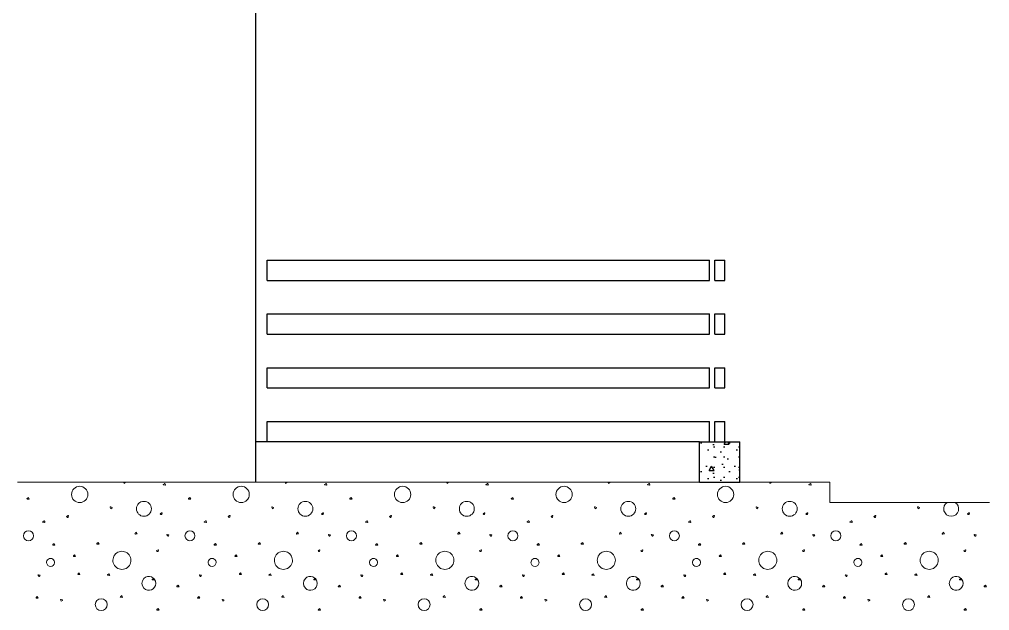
# Model space of a CAD drawing. Header units: millimetres. Extents: x 15 to 2176, y 3 to 641.
# Drawn here: x 2031.6 to 2127.8, y 135.7 to 194.3 of the extents above; entities that cross this region are included whole.
import ezdxf
from ezdxf.xclip import XClip

# ---------------------------------------------------------------- set-up
doc = ezdxf.new("R2010")
doc.units = ezdxf.units.MM
doc.header["$MEASUREMENT"] = 0
doc.header["$XCLIPFRAME"] = 0
for name, color, linetype in [('A--------P-', 7, 'Continuous'), ('A-01SC-----Ytterväggar2', 7, 'Continuous'), ('A-45B------', 1, 'Continuous')]:
    doc.layers.add(name, color=color, linetype=linetype)
doc.layers.add('A-L-10--EF-', color=4, linetype='Continuous', lineweight=0)

# ---------------------------------------------------------------- blocks, each defined once
blk = doc.blocks.new('*X13')
at = {"layer": 'A-L-10--EF-'}
for p, q in [((2041.954, 148.474), (2042.008, 148.351)), ((2042.008, 148.351), (2042.124, 148.435)), ((2045.869, 148.236), (2045.991, 148.322)), ((2046.058, 148.189), (2045.874, 148.214)), ((2046.07, 148.299), (2046.096, 148.239)), ((2057.954, 148.474), (2058.008, 148.351)), ((2058.008, 148.351), (2058.124, 148.435)), ((2061.869, 148.236), (2061.991, 148.322)), ((2062.058, 148.189), (2061.874, 148.214)), ((2062.07, 148.299), (2062.096, 148.239)), ((2032.382, 146.857), (2032.517, 146.962)), ((2032.602, 146.788), (2032.397, 146.805)), ((2032.517, 146.962), (2032.602, 146.788)), ((2048.382, 146.857), (2048.517, 146.962)), ((2048.602, 146.788), (2048.397, 146.805)), ((2048.517, 146.962), (2048.602, 146.788)), ((2064.382, 146.857), (2064.517, 146.962)), ((2064.602, 146.788), (2064.397, 146.805)), ((2064.517, 146.962), (2064.602, 146.788)), ((2040.634, 145.974), (2040.696, 145.834)), ((2040.807, 145.967), (2040.682, 146.022)), ((2040.696, 145.834), (2040.812, 145.917)), ((2045.722, 145.438), (2045.573, 145.352)), ((2045.573, 145.352), (2045.641, 145.277)), ((2045.731, 145.297), (2045.764, 145.404)), ((2056.634, 145.974), (2056.696, 145.834)), ((2056.807, 145.967), (2056.682, 146.022)), ((2056.696, 145.834), (2056.812, 145.917)), ((2061.722, 145.438), (2061.573, 145.352)), ((2061.573, 145.352), (2061.641, 145.277)), ((2061.731, 145.297), (2061.764, 145.404)), ((2033.935, 144.536), (2034.057, 144.621)), ((2034.124, 144.489), (2033.941, 144.514)), ((2034.136, 144.599), (2034.162, 144.539)), ((2036.457, 145.163), (2036.309, 145.077)), ((2036.309, 145.077), (2036.376, 145.002)), ((2036.466, 145.022), (2036.499, 145.129)), ((2049.935, 144.536), (2050.057, 144.621)), ((2050.124, 144.489), (2049.941, 144.514)), ((2050.136, 144.599), (2050.162, 144.539)), ((2052.457, 145.163), (2052.309, 145.077)), ((2052.309, 145.077), (2052.376, 145.002)), ((2052.466, 145.022), (2052.499, 145.129)), ((2065.935, 144.536), (2066.057, 144.621)), ((2066.124, 144.489), (2065.941, 144.514)), ((2066.136, 144.599), (2066.162, 144.539)), ((2043.091, 143.402), (2043.177, 143.506)), ((2043.297, 143.353), (2043.129, 143.332)), ((2043.177, 143.506), (2043.297, 143.353)), ((2046.286, 143.294), (2046.451, 143.25)), ((2059.091, 143.402), (2059.177, 143.506)), ((2059.297, 143.353), (2059.129, 143.332)), ((2059.177, 143.506), (2059.297, 143.353)), ((2062.286, 143.294), (2062.451, 143.25)), ((2034.936, 142.286), (2035.071, 142.391)), ((2035.071, 142.391), (2035.156, 142.216)), ((2039.31, 142.39), (2039.446, 142.495)), ((2039.531, 142.321), (2039.326, 142.338)), ((2039.446, 142.495), (2039.531, 142.321)), ((2046.323, 143.141), (2046.254, 143.251)), ((2046.451, 143.25), (2046.398, 143.145)), ((2050.936, 142.286), (2051.071, 142.391)), ((2051.071, 142.391), (2051.156, 142.216)), ((2055.31, 142.39), (2055.446, 142.495)), ((2055.531, 142.321), (2055.326, 142.338)), ((2055.446, 142.495), (2055.531, 142.321)), ((2062.323, 143.141), (2062.254, 143.251)), ((2062.451, 143.25), (2062.398, 143.145)), ((2066.936, 142.286), (2067.071, 142.391)), ((2067.071, 142.391), (2067.156, 142.216)), ((2035.156, 142.216), (2034.951, 142.234)), ((2045.371, 141.779), (2045.223, 141.693)), ((2045.223, 141.693), (2045.29, 141.618)), ((2045.38, 141.638), (2045.413, 141.746)), ((2051.156, 142.216), (2050.951, 142.234)), ((2061.371, 141.779), (2061.223, 141.693)), ((2061.223, 141.693), (2061.29, 141.618)), ((2061.38, 141.638), (2061.413, 141.746)), ((2067.156, 142.216), (2066.951, 142.234)), ((2036.996, 141.175), (2037.098, 141.264)), ((2037.193, 141.095), (2037.024, 141.099)), ((2037.098, 141.264), (2037.193, 141.095)), ((2052.996, 141.175), (2053.098, 141.264)), ((2053.193, 141.095), (2053.024, 141.099)), ((2053.098, 141.264), (2053.193, 141.095)), ((2037.437, 139.394), (2037.538, 139.483)), ((2037.538, 139.483), (2037.633, 139.314)), ((2053.437, 139.394), (2053.538, 139.483)), ((2053.538, 139.483), (2053.633, 139.314)), ((2033.544, 139.149), (2033.475, 139.258)), ((2033.506, 139.302), (2033.672, 139.258)), ((2033.672, 139.258), (2033.619, 139.153)), ((2037.633, 139.314), (2037.464, 139.319)), ((2040.369, 139.3), (2040.505, 139.405)), ((2040.59, 139.231), (2040.385, 139.249)), ((2040.505, 139.405), (2040.59, 139.231)), ((2044.79, 138.834), (2044.912, 138.92)), ((2044.978, 138.787), (2044.795, 138.812)), ((2044.991, 138.897), (2045.016, 138.837)), ((2049.544, 139.149), (2049.475, 139.258)), ((2049.506, 139.302), (2049.672, 139.258)), ((2049.672, 139.258), (2049.619, 139.153)), ((2053.633, 139.314), (2053.464, 139.319)), ((2056.369, 139.3), (2056.505, 139.405)), ((2056.59, 139.231), (2056.385, 139.249)), ((2056.505, 139.405), (2056.59, 139.231)), ((2060.79, 138.834), (2060.912, 138.92)), ((2060.978, 138.787), (2060.795, 138.812)), ((2060.991, 138.897), (2061.016, 138.837)), ((2065.544, 139.149), (2065.475, 139.258)), ((2065.506, 139.302), (2065.672, 139.258)), ((2065.672, 139.258), (2065.619, 139.153)), ((2047.235, 138.155), (2047.371, 138.261)), ((2047.456, 138.086), (2047.251, 138.104)), ((2047.371, 138.261), (2047.456, 138.086)), ((2063.235, 138.155), (2063.371, 138.261)), ((2063.456, 138.086), (2063.251, 138.104)), ((2063.371, 138.261), (2063.456, 138.086)), ((2033.296, 137.045), (2033.397, 137.134)), ((2033.492, 136.965), (2033.323, 136.969)), ((2033.397, 137.134), (2033.492, 136.965)), ((2035.712, 136.811), (2035.773, 136.671)), ((2035.884, 136.804), (2035.759, 136.859)), ((2035.773, 136.671), (2035.889, 136.754)), ((2041.635, 137.127), (2041.77, 137.232)), ((2041.855, 137.058), (2041.65, 137.075)), ((2041.77, 137.232), (2041.855, 137.058)), ((2049.296, 137.045), (2049.397, 137.134)), ((2049.492, 136.965), (2049.323, 136.969)), ((2049.397, 137.134), (2049.492, 136.965)), ((2051.712, 136.811), (2051.773, 136.671)), ((2051.884, 136.804), (2051.759, 136.859)), ((2051.773, 136.671), (2051.889, 136.754)), ((2057.635, 137.127), (2057.77, 137.232)), ((2057.855, 137.058), (2057.65, 137.075)), ((2057.77, 137.232), (2057.855, 137.058)), ((2065.296, 137.045), (2065.397, 137.134)), ((2065.492, 136.965), (2065.323, 136.969)), ((2065.397, 137.134), (2065.492, 136.965)), ((2045.257, 135.847), (2045.392, 135.953)), ((2045.477, 135.778), (2045.272, 135.796)), ((2045.392, 135.953), (2045.477, 135.778)), ((2061.257, 135.847), (2061.392, 135.953)), ((2061.477, 135.778), (2061.272, 135.796)), ((2061.392, 135.953), (2061.477, 135.778))]:
    blk.add_line(p, q, dxfattribs=at)
for centre, radius in [((2037.605, 147.257), 0.807), ((2053.605, 147.257), 0.807), ((2032.533, 143.166), 0.496), ((2048.533, 143.166), 0.496), ((2064.533, 143.166), 0.496), ((2039.735, 136.337), 0.59), ((2055.735, 136.337), 0.59)]:
    blk.add_circle(centre, radius, dxfattribs=at)
for centre, radius, start, end in [((2042.107, 148.458), 0.0288, 305.5434, 33.81664), ((2045.876, 148.226), 0.012, 125.11386, 262.28848), ((2046.021, 148.278), 0.0528, 23.19256, 125.11386), ((2046.062, 148.225), 0.036, 262.28848, 23.19256), ((2058.107, 148.458), 0.0288, 305.5434, 33.81664), ((2061.876, 148.226), 0.012, 125.11386, 262.28848), ((2062.021, 148.278), 0.0528, 23.19256, 125.11386), ((2062.062, 148.225), 0.036, 262.28848, 23.19256), ((2032.4, 146.834), 0.0288, 127.90217, 265.07679), ((2043.966, 145.835), 0.74, 90, 270), ((2043.966, 145.835), 0.74, 270, 90), ((2048.4, 146.834), 0.0288, 127.90217, 265.07679), ((2059.966, 145.835), 0.74, 90, 270), ((2059.966, 145.835), 0.74, 270, 90), ((2064.4, 146.834), 0.0288, 127.90217, 265.07679), ((2040.667, 145.989), 0.036, 66.44748, 203.62209), ((2040.795, 145.941), 0.0288, 305.5434, 66.44748), ((2045.68, 145.312), 0.0528, 221.92131, 342.82539), ((2045.736, 145.413), 0.0288, 342.82539, 120), ((2056.667, 145.989), 0.036, 66.44748, 203.62209), ((2056.795, 145.941), 0.0288, 305.5434, 66.44748), ((2061.68, 145.312), 0.0528, 221.92131, 342.82539), ((2061.736, 145.413), 0.0288, 342.82539, 120), ((2033.942, 144.526), 0.012, 125.11386, 262.28848), ((2034.088, 144.578), 0.0528, 23.19256, 125.11386), ((2034.129, 144.525), 0.036, 262.28848, 23.19256), ((2036.416, 145.037), 0.0528, 221.92131, 342.82539), ((2036.472, 145.138), 0.0288, 342.82539, 120), ((2049.942, 144.526), 0.012, 125.11386, 262.28848), ((2050.088, 144.578), 0.0528, 23.19256, 125.11386), ((2050.129, 144.525), 0.036, 262.28848, 23.19256), ((2052.416, 145.037), 0.0528, 221.92131, 342.82539), ((2052.472, 145.138), 0.0288, 342.82539, 120), ((2065.942, 144.526), 0.012, 125.11386, 262.28848), ((2066.088, 144.578), 0.0528, 23.19256, 125.11386), ((2066.129, 144.525), 0.036, 262.28848, 23.19256), ((2043.124, 143.375), 0.0432, 140.11386, 277.28848), ((2046.278, 143.266), 0.0288, 75.20671, 212.38132), ((2059.124, 143.375), 0.0432, 140.11386, 277.28848), ((2062.278, 143.266), 0.0288, 75.20671, 212.38132), ((2039.328, 142.367), 0.0288, 127.90217, 265.07679), ((2046.36, 143.164), 0.0432, 212.38132, 333.2854), ((2055.328, 142.367), 0.0288, 127.90217, 265.07679), ((2062.36, 143.164), 0.0432, 212.38132, 333.2854), ((2034.953, 142.263), 0.0288, 127.90217, 265.07679), ((2041.789, 140.727), 0.897, 343.60886, 196.39114), ((2045.33, 141.654), 0.0528, 221.92131, 342.82539), ((2045.386, 141.754), 0.0288, 342.82539, 120), ((2050.953, 142.263), 0.0288, 127.90217, 265.07679), ((2057.789, 140.727), 0.897, 343.60886, 196.39114), ((2061.33, 141.654), 0.0528, 221.92131, 342.82539), ((2061.386, 141.754), 0.0288, 342.82539, 120), ((2066.953, 142.263), 0.0288, 127.90217, 265.07679), ((2034.722, 140.518), 0.4, 353.70667, 186.29333), ((2034.722, 140.518), 0.4, 186.29333, 353.70667), ((2037.025, 141.143), 0.0432, 131.23861, 268.41323), ((2041.789, 140.727), 0.897, 196.39114, 343.60886), ((2050.722, 140.518), 0.4, 353.70667, 186.29333), ((2050.722, 140.518), 0.4, 186.29333, 353.70667), ((2053.025, 141.143), 0.0432, 131.23861, 268.41323), ((2057.789, 140.727), 0.897, 196.39114, 343.60886), ((2066.722, 140.518), 0.4, 353.70667, 186.29333), ((2066.722, 140.518), 0.4, 186.29333, 353.70667), ((2033.499, 139.274), 0.0288, 75.20671, 212.38132), ((2033.581, 139.172), 0.0432, 212.38132, 333.2854), ((2037.465, 139.362), 0.0432, 131.23861, 268.41323), ((2040.387, 139.277), 0.0288, 127.90217, 265.07679), ((2044.46, 138.445), 0.686, 136.1287, 223.8713), ((2044.46, 138.445), 0.686, 223.8713, 136.1287), ((2044.797, 138.824), 0.012, 125.11386, 262.28848), ((2044.942, 138.876), 0.0528, 23.19256, 125.11386), ((2044.983, 138.823), 0.036, 262.28848, 23.19256), ((2049.499, 139.274), 0.0288, 75.20671, 212.38132), ((2049.581, 139.172), 0.0432, 212.38132, 333.2854), ((2053.465, 139.362), 0.0432, 131.23861, 268.41323), ((2056.387, 139.277), 0.0288, 127.90217, 265.07679), ((2060.46, 138.445), 0.686, 136.1287, 223.8713), ((2060.46, 138.445), 0.686, 223.8713, 136.1287), ((2060.797, 138.824), 0.012, 125.11386, 262.28848), ((2060.942, 138.876), 0.0528, 23.19256, 125.11386), ((2060.983, 138.823), 0.036, 262.28848, 23.19256), ((2065.499, 139.274), 0.0288, 75.20671, 212.38132), ((2065.581, 139.172), 0.0432, 212.38132, 333.2854), ((2047.253, 138.133), 0.0288, 127.90217, 265.07679), ((2063.253, 138.133), 0.0288, 127.90217, 265.07679), ((2033.325, 137.013), 0.0432, 131.23861, 268.41323), ((2035.744, 136.826), 0.036, 66.44748, 203.62209), ((2035.873, 136.778), 0.0288, 305.5434, 66.44748), ((2041.653, 137.104), 0.0288, 127.90217, 265.07679), ((2049.325, 137.013), 0.0432, 131.23861, 268.41323), ((2051.744, 136.826), 0.036, 66.44748, 203.62209), ((2051.873, 136.778), 0.0288, 305.5434, 66.44748), ((2057.653, 137.104), 0.0288, 127.90217, 265.07679), ((2065.325, 137.013), 0.0432, 131.23861, 268.41323), ((2045.275, 135.825), 0.0288, 127.90217, 265.07679), ((2061.275, 135.825), 0.0288, 127.90217, 265.07679)]:
    blk.add_arc(centre, radius, start, end, dxfattribs=at)
blk = doc.blocks.new('*X14')
at = {"layer": 'A-L-10--EF-'}
for p, q in [((2073.954, 148.474), (2074.008, 148.351)), ((2074.008, 148.351), (2074.124, 148.435)), ((2077.869, 148.236), (2077.991, 148.322)), ((2078.058, 148.189), (2077.874, 148.214)), ((2078.07, 148.299), (2078.096, 148.239)), ((2089.954, 148.474), (2090.008, 148.351)), ((2090.008, 148.351), (2090.124, 148.435)), ((2093.869, 148.236), (2093.991, 148.322)), ((2094.058, 148.189), (2093.874, 148.214)), ((2094.07, 148.299), (2094.096, 148.239)), ((2105.954, 148.474), (2106.008, 148.351)), ((2106.008, 148.351), (2106.124, 148.435)), ((2109.869, 148.236), (2109.991, 148.322)), ((2110.058, 148.189), (2109.874, 148.214)), ((2110.07, 148.299), (2110.096, 148.239)), ((2080.382, 146.857), (2080.517, 146.962)), ((2080.602, 146.788), (2080.397, 146.805)), ((2080.517, 146.962), (2080.602, 146.788)), ((2096.382, 146.857), (2096.517, 146.962)), ((2096.602, 146.788), (2096.397, 146.805)), ((2096.517, 146.962), (2096.602, 146.788)), ((2072.634, 145.974), (2072.696, 145.834)), ((2072.807, 145.967), (2072.682, 146.022)), ((2072.696, 145.834), (2072.812, 145.917)), ((2077.722, 145.438), (2077.573, 145.352)), ((2077.573, 145.352), (2077.641, 145.277)), ((2077.731, 145.297), (2077.764, 145.404)), ((2088.634, 145.974), (2088.696, 145.834)), ((2088.807, 145.967), (2088.682, 146.022)), ((2088.696, 145.834), (2088.812, 145.917)), ((2093.722, 145.438), (2093.573, 145.352)), ((2093.573, 145.352), (2093.641, 145.277)), ((2093.731, 145.297), (2093.764, 145.404)), ((2104.634, 145.974), (2104.696, 145.834)), ((2104.807, 145.967), (2104.682, 146.022)), ((2104.696, 145.834), (2104.812, 145.917)), ((2109.722, 145.438), (2109.573, 145.352)), ((2109.573, 145.352), (2109.641, 145.277)), ((2109.731, 145.297), (2109.764, 145.404)), ((2068.457, 145.163), (2068.309, 145.077)), ((2068.309, 145.077), (2068.376, 145.002)), ((2068.466, 145.022), (2068.499, 145.129)), ((2081.935, 144.536), (2082.057, 144.621)), ((2082.124, 144.489), (2081.941, 144.514)), ((2082.136, 144.599), (2082.162, 144.539)), ((2084.457, 145.163), (2084.309, 145.077)), ((2084.309, 145.077), (2084.376, 145.002)), ((2084.466, 145.022), (2084.499, 145.129)), ((2097.935, 144.536), (2098.057, 144.621)), ((2098.124, 144.489), (2097.941, 144.514)), ((2098.136, 144.599), (2098.162, 144.539)), ((2100.457, 145.163), (2100.309, 145.077)), ((2100.309, 145.077), (2100.376, 145.002)), ((2100.466, 145.022), (2100.499, 145.129)), ((2075.091, 143.402), (2075.177, 143.506)), ((2075.297, 143.353), (2075.129, 143.332)), ((2075.177, 143.506), (2075.297, 143.353)), ((2078.286, 143.294), (2078.451, 143.25)), ((2091.091, 143.402), (2091.177, 143.506)), ((2091.297, 143.353), (2091.129, 143.332)), ((2091.177, 143.506), (2091.297, 143.353)), ((2094.286, 143.294), (2094.451, 143.25)), ((2107.091, 143.402), (2107.177, 143.506)), ((2107.297, 143.353), (2107.129, 143.332)), ((2107.177, 143.506), (2107.297, 143.353)), ((2110.286, 143.294), (2110.451, 143.25)), ((2071.31, 142.39), (2071.446, 142.495)), ((2071.531, 142.321), (2071.326, 142.338)), ((2071.446, 142.495), (2071.531, 142.321)), ((2078.323, 143.141), (2078.254, 143.251)), ((2078.451, 143.25), (2078.398, 143.145)), ((2082.936, 142.286), (2083.071, 142.391)), ((2083.071, 142.391), (2083.156, 142.216)), ((2087.31, 142.39), (2087.446, 142.495)), ((2087.531, 142.321), (2087.326, 142.338)), ((2087.446, 142.495), (2087.531, 142.321)), ((2094.323, 143.141), (2094.254, 143.251)), ((2094.451, 143.25), (2094.398, 143.145)), ((2098.936, 142.286), (2099.071, 142.391)), ((2099.071, 142.391), (2099.156, 142.216)), ((2103.31, 142.39), (2103.446, 142.495)), ((2103.531, 142.321), (2103.326, 142.338)), ((2103.446, 142.495), (2103.531, 142.321)), ((2110.323, 143.141), (2110.254, 143.251)), ((2110.451, 143.25), (2110.398, 143.145)), ((2077.371, 141.779), (2077.223, 141.693)), ((2077.223, 141.693), (2077.29, 141.618)), ((2077.38, 141.638), (2077.413, 141.746)), ((2083.156, 142.216), (2082.951, 142.234)), ((2093.371, 141.779), (2093.223, 141.693)), ((2093.223, 141.693), (2093.29, 141.618)), ((2093.38, 141.638), (2093.413, 141.746)), ((2099.156, 142.216), (2098.951, 142.234)), ((2109.371, 141.779), (2109.223, 141.693)), ((2109.223, 141.693), (2109.29, 141.618)), ((2109.38, 141.638), (2109.413, 141.746)), ((2068.996, 141.175), (2069.098, 141.264)), ((2069.193, 141.095), (2069.024, 141.099)), ((2069.098, 141.264), (2069.193, 141.095)), ((2084.996, 141.175), (2085.098, 141.264)), ((2085.193, 141.095), (2085.024, 141.099)), ((2085.098, 141.264), (2085.193, 141.095)), ((2100.996, 141.175), (2101.098, 141.264)), ((2101.193, 141.095), (2101.024, 141.099)), ((2101.098, 141.264), (2101.193, 141.095)), ((2069.437, 139.394), (2069.538, 139.483)), ((2069.538, 139.483), (2069.633, 139.314)), ((2085.437, 139.394), (2085.538, 139.483)), ((2085.538, 139.483), (2085.633, 139.314)), ((2101.437, 139.394), (2101.538, 139.483)), ((2101.538, 139.483), (2101.633, 139.314)), ((2069.633, 139.314), (2069.464, 139.319)), ((2072.369, 139.3), (2072.505, 139.405)), ((2072.59, 139.231), (2072.385, 139.249)), ((2072.505, 139.405), (2072.59, 139.231)), ((2076.79, 138.834), (2076.912, 138.92)), ((2076.978, 138.787), (2076.795, 138.812)), ((2076.991, 138.897), (2077.016, 138.837)), ((2081.544, 139.149), (2081.475, 139.258)), ((2081.506, 139.302), (2081.672, 139.258)), ((2081.672, 139.258), (2081.619, 139.153)), ((2085.633, 139.314), (2085.464, 139.319)), ((2088.369, 139.3), (2088.505, 139.405)), ((2088.59, 139.231), (2088.385, 139.249)), ((2088.505, 139.405), (2088.59, 139.231)), ((2092.79, 138.834), (2092.912, 138.92)), ((2092.978, 138.787), (2092.795, 138.812)), ((2092.991, 138.897), (2093.016, 138.837)), ((2097.544, 139.149), (2097.475, 139.258)), ((2097.506, 139.302), (2097.672, 139.258)), ((2097.672, 139.258), (2097.619, 139.153)), ((2101.633, 139.314), (2101.464, 139.319)), ((2104.369, 139.3), (2104.505, 139.405)), ((2104.59, 139.231), (2104.385, 139.249)), ((2104.505, 139.405), (2104.59, 139.231)), ((2108.79, 138.834), (2108.912, 138.92)), ((2108.978, 138.787), (2108.795, 138.812)), ((2108.991, 138.897), (2109.016, 138.837)), ((2079.235, 138.155), (2079.371, 138.261)), ((2079.456, 138.086), (2079.251, 138.104)), ((2079.371, 138.261), (2079.456, 138.086)), ((2095.235, 138.155), (2095.371, 138.261)), ((2095.456, 138.086), (2095.251, 138.104)), ((2095.371, 138.261), (2095.456, 138.086)), ((2111.235, 138.155), (2111.371, 138.261)), ((2111.456, 138.086), (2111.251, 138.104)), ((2111.371, 138.261), (2111.456, 138.086)), ((2067.712, 136.811), (2067.773, 136.671)), ((2067.884, 136.804), (2067.759, 136.859)), ((2067.773, 136.671), (2067.889, 136.754)), ((2073.635, 137.127), (2073.77, 137.232)), ((2073.855, 137.058), (2073.65, 137.075)), ((2073.77, 137.232), (2073.855, 137.058)), ((2081.296, 137.045), (2081.397, 137.134)), ((2081.492, 136.965), (2081.323, 136.969)), ((2081.397, 137.134), (2081.492, 136.965)), ((2083.712, 136.811), (2083.773, 136.671)), ((2083.884, 136.804), (2083.759, 136.859)), ((2083.773, 136.671), (2083.889, 136.754)), ((2089.635, 137.127), (2089.77, 137.232)), ((2089.855, 137.058), (2089.65, 137.075)), ((2089.77, 137.232), (2089.855, 137.058)), ((2097.296, 137.045), (2097.397, 137.134)), ((2097.492, 136.965), (2097.323, 136.969)), ((2097.397, 137.134), (2097.492, 136.965)), ((2099.712, 136.811), (2099.773, 136.671)), ((2099.884, 136.804), (2099.759, 136.859)), ((2099.773, 136.671), (2099.889, 136.754)), ((2105.635, 137.127), (2105.77, 137.232)), ((2105.855, 137.058), (2105.65, 137.075)), ((2105.77, 137.232), (2105.855, 137.058)), ((2077.257, 135.847), (2077.392, 135.953)), ((2077.477, 135.778), (2077.272, 135.796)), ((2077.392, 135.953), (2077.477, 135.778)), ((2093.257, 135.847), (2093.392, 135.953)), ((2093.477, 135.778), (2093.272, 135.796)), ((2093.392, 135.953), (2093.477, 135.778)), ((2109.257, 135.847), (2109.392, 135.953)), ((2109.477, 135.778), (2109.272, 135.796)), ((2109.392, 135.953), (2109.477, 135.778))]:
    blk.add_line(p, q, dxfattribs=at)
for centre, radius in [((2069.605, 147.257), 0.807), ((2085.605, 147.257), 0.807), ((2101.605, 147.257), 0.807), ((2080.533, 143.166), 0.496), ((2096.533, 143.166), 0.496), ((2071.735, 136.337), 0.59), ((2087.735, 136.337), 0.59), ((2103.735, 136.337), 0.59)]:
    blk.add_circle(centre, radius, dxfattribs=at)
for centre, radius, start, end in [((2074.107, 148.458), 0.0288, 305.5434, 33.81664), ((2077.876, 148.226), 0.012, 125.11386, 262.28848), ((2078.021, 148.278), 0.0528, 23.19256, 125.11386), ((2078.062, 148.225), 0.036, 262.28848, 23.19256), ((2090.107, 148.458), 0.0288, 305.5434, 33.81664), ((2093.876, 148.226), 0.012, 125.11386, 262.28848), ((2094.021, 148.278), 0.0528, 23.19256, 125.11386), ((2094.062, 148.225), 0.036, 262.28848, 23.19256), ((2106.107, 148.458), 0.0288, 305.5434, 33.81664), ((2109.876, 148.226), 0.012, 125.11386, 262.28848), ((2110.021, 148.278), 0.0528, 23.19256, 125.11386), ((2110.062, 148.225), 0.036, 262.28848, 23.19256), ((2075.966, 145.835), 0.74, 90, 270), ((2075.966, 145.835), 0.74, 270, 90), ((2080.4, 146.834), 0.0288, 127.90217, 265.07679), ((2091.966, 145.835), 0.74, 90, 270), ((2091.966, 145.835), 0.74, 270, 90), ((2096.4, 146.834), 0.0288, 127.90217, 265.07679), ((2107.966, 145.835), 0.74, 90, 270), ((2107.966, 145.835), 0.74, 270, 90), ((2072.667, 145.989), 0.036, 66.44748, 203.62209), ((2072.795, 145.941), 0.0288, 305.5434, 66.44748), ((2077.68, 145.312), 0.0528, 221.92131, 342.82539), ((2077.736, 145.413), 0.0288, 342.82539, 120), ((2088.667, 145.989), 0.036, 66.44748, 203.62209), ((2088.795, 145.941), 0.0288, 305.5434, 66.44748), ((2093.68, 145.312), 0.0528, 221.92131, 342.82539), ((2093.736, 145.413), 0.0288, 342.82539, 120), ((2104.667, 145.989), 0.036, 66.44748, 203.62209), ((2104.795, 145.941), 0.0288, 305.5434, 66.44748), ((2109.68, 145.312), 0.0528, 221.92131, 342.82539), ((2109.736, 145.413), 0.0288, 342.82539, 120), ((2068.416, 145.037), 0.0528, 221.92131, 342.82539), ((2068.472, 145.138), 0.0288, 342.82539, 120), ((2081.942, 144.526), 0.012, 125.11386, 262.28848), ((2082.088, 144.578), 0.0528, 23.19256, 125.11386), ((2082.129, 144.525), 0.036, 262.28848, 23.19256), ((2084.416, 145.037), 0.0528, 221.92131, 342.82539), ((2084.472, 145.138), 0.0288, 342.82539, 120), ((2097.942, 144.526), 0.012, 125.11386, 262.28848), ((2098.088, 144.578), 0.0528, 23.19256, 125.11386), ((2098.129, 144.525), 0.036, 262.28848, 23.19256), ((2100.416, 145.037), 0.0528, 221.92131, 342.82539), ((2100.472, 145.138), 0.0288, 342.82539, 120), ((2075.124, 143.375), 0.0432, 140.11386, 277.28848), ((2078.278, 143.266), 0.0288, 75.20671, 212.38132), ((2091.124, 143.375), 0.0432, 140.11386, 277.28848), ((2094.278, 143.266), 0.0288, 75.20671, 212.38132), ((2107.124, 143.375), 0.0432, 140.11386, 277.28848), ((2110.278, 143.266), 0.0288, 75.20671, 212.38132), ((2071.328, 142.367), 0.0288, 127.90217, 265.07679), ((2078.36, 143.164), 0.0432, 212.38132, 333.2854), ((2087.328, 142.367), 0.0288, 127.90217, 265.07679), ((2094.36, 143.164), 0.0432, 212.38132, 333.2854), ((2103.328, 142.367), 0.0288, 127.90217, 265.07679), ((2110.36, 143.164), 0.0432, 212.38132, 333.2854), ((2073.789, 140.727), 0.897, 343.60886, 196.39114), ((2077.33, 141.654), 0.0528, 221.92131, 342.82539), ((2077.386, 141.754), 0.0288, 342.82539, 120), ((2082.953, 142.263), 0.0288, 127.90217, 265.07679), ((2089.789, 140.727), 0.897, 343.60886, 196.39114), ((2093.33, 141.654), 0.0528, 221.92131, 342.82539), ((2093.386, 141.754), 0.0288, 342.82539, 120), ((2098.953, 142.263), 0.0288, 127.90217, 265.07679), ((2105.789, 140.727), 0.897, 343.60886, 196.39114), ((2109.33, 141.654), 0.0528, 221.92131, 342.82539), ((2109.386, 141.754), 0.0288, 342.82539, 120), ((2069.025, 141.143), 0.0432, 131.23861, 268.41323), ((2073.789, 140.727), 0.897, 196.39114, 343.60886), ((2082.722, 140.518), 0.4, 353.70667, 186.29333), ((2082.722, 140.518), 0.4, 186.29333, 353.70667), ((2085.025, 141.143), 0.0432, 131.23861, 268.41323), ((2089.789, 140.727), 0.897, 196.39114, 343.60886), ((2098.722, 140.518), 0.4, 353.70667, 186.29333), ((2098.722, 140.518), 0.4, 186.29333, 353.70667), ((2101.025, 141.143), 0.0432, 131.23861, 268.41323), ((2105.789, 140.727), 0.897, 196.39114, 343.60886), ((2069.465, 139.362), 0.0432, 131.23861, 268.41323), ((2072.387, 139.277), 0.0288, 127.90217, 265.07679), ((2076.46, 138.445), 0.686, 136.1287, 223.8713), ((2076.46, 138.445), 0.686, 223.8713, 136.1287), ((2076.797, 138.824), 0.012, 125.11386, 262.28848), ((2076.942, 138.876), 0.0528, 23.19256, 125.11386), ((2076.983, 138.823), 0.036, 262.28848, 23.19256), ((2081.499, 139.274), 0.0288, 75.20671, 212.38132), ((2081.581, 139.172), 0.0432, 212.38132, 333.2854), ((2085.465, 139.362), 0.0432, 131.23861, 268.41323), ((2088.387, 139.277), 0.0288, 127.90217, 265.07679), ((2092.46, 138.445), 0.686, 136.1287, 223.8713), ((2092.46, 138.445), 0.686, 223.8713, 136.1287), ((2092.797, 138.824), 0.012, 125.11386, 262.28848), ((2092.942, 138.876), 0.0528, 23.19256, 125.11386), ((2092.983, 138.823), 0.036, 262.28848, 23.19256), ((2097.499, 139.274), 0.0288, 75.20671, 212.38132), ((2097.581, 139.172), 0.0432, 212.38132, 333.2854), ((2101.465, 139.362), 0.0432, 131.23861, 268.41323), ((2104.387, 139.277), 0.0288, 127.90217, 265.07679), ((2108.46, 138.445), 0.686, 136.1287, 223.8713), ((2108.46, 138.445), 0.686, 223.8713, 136.1287), ((2108.797, 138.824), 0.012, 125.11386, 262.28848), ((2108.942, 138.876), 0.0528, 23.19256, 125.11386), ((2108.983, 138.823), 0.036, 262.28848, 23.19256), ((2079.253, 138.133), 0.0288, 127.90217, 265.07679), ((2095.253, 138.133), 0.0288, 127.90217, 265.07679), ((2111.253, 138.133), 0.0288, 127.90217, 265.07679), ((2067.744, 136.826), 0.036, 66.44748, 203.62209), ((2067.873, 136.778), 0.0288, 305.5434, 66.44748), ((2073.653, 137.104), 0.0288, 127.90217, 265.07679), ((2081.325, 137.013), 0.0432, 131.23861, 268.41323), ((2083.744, 136.826), 0.036, 66.44748, 203.62209), ((2083.873, 136.778), 0.0288, 305.5434, 66.44748), ((2089.653, 137.104), 0.0288, 127.90217, 265.07679), ((2097.325, 137.013), 0.0432, 131.23861, 268.41323), ((2099.744, 136.826), 0.036, 66.44748, 203.62209), ((2099.873, 136.778), 0.0288, 305.5434, 66.44748), ((2105.653, 137.104), 0.0288, 127.90217, 265.07679), ((2077.275, 135.825), 0.0288, 127.90217, 265.07679), ((2093.275, 135.825), 0.0288, 127.90217, 265.07679), ((2109.275, 135.825), 0.0288, 127.90217, 265.07679)]:
    blk.add_arc(centre, radius, start, end, dxfattribs=at)
blk = doc.blocks.new('*X15')
at = {"layer": 'A-L-10--EF-'}
for p, q in [((2120.634, 145.974), (2120.696, 145.834)), ((2120.807, 145.967), (2120.682, 146.022)), ((2120.696, 145.834), (2120.812, 145.917)), ((2125.722, 145.438), (2125.573, 145.352)), ((2125.573, 145.352), (2125.641, 145.277)), ((2125.731, 145.297), (2125.764, 145.404)), ((2113.935, 144.536), (2114.057, 144.621)), ((2114.124, 144.489), (2113.941, 144.514)), ((2114.136, 144.599), (2114.162, 144.539)), ((2116.457, 145.163), (2116.309, 145.077)), ((2116.309, 145.077), (2116.376, 145.002)), ((2116.466, 145.022), (2116.499, 145.129)), ((2123.091, 143.402), (2123.177, 143.506)), ((2123.297, 143.353), (2123.129, 143.332)), ((2123.177, 143.506), (2123.297, 143.353)), ((2126.286, 143.294), (2126.451, 143.25)), ((2114.936, 142.286), (2115.071, 142.391)), ((2115.071, 142.391), (2115.156, 142.216)), ((2119.31, 142.39), (2119.446, 142.495)), ((2119.531, 142.321), (2119.326, 142.338)), ((2119.446, 142.495), (2119.531, 142.321)), ((2126.323, 143.141), (2126.254, 143.251)), ((2126.451, 143.25), (2126.398, 143.145)), ((2115.156, 142.216), (2114.951, 142.234)), ((2125.371, 141.779), (2125.223, 141.693)), ((2125.223, 141.693), (2125.29, 141.618)), ((2125.38, 141.638), (2125.413, 141.746)), ((2116.996, 141.175), (2117.098, 141.264)), ((2117.193, 141.095), (2117.024, 141.099)), ((2117.098, 141.264), (2117.193, 141.095)), ((2117.437, 139.394), (2117.538, 139.483)), ((2117.538, 139.483), (2117.633, 139.314)), ((2113.544, 139.149), (2113.475, 139.258)), ((2113.506, 139.302), (2113.672, 139.258)), ((2113.672, 139.258), (2113.619, 139.153)), ((2117.633, 139.314), (2117.464, 139.319)), ((2120.369, 139.3), (2120.505, 139.405)), ((2120.59, 139.231), (2120.385, 139.249)), ((2120.505, 139.405), (2120.59, 139.231)), ((2124.79, 138.834), (2124.912, 138.92)), ((2124.978, 138.787), (2124.795, 138.812)), ((2124.991, 138.897), (2125.016, 138.837)), ((2127.235, 138.155), (2127.371, 138.261)), ((2127.456, 138.086), (2127.251, 138.104)), ((2127.371, 138.261), (2127.456, 138.086)), ((2113.296, 137.045), (2113.397, 137.134)), ((2113.492, 136.965), (2113.323, 136.969)), ((2113.397, 137.134), (2113.492, 136.965)), ((2115.712, 136.811), (2115.773, 136.671)), ((2115.884, 136.804), (2115.759, 136.859)), ((2115.773, 136.671), (2115.889, 136.754)), ((2121.635, 137.127), (2121.77, 137.232)), ((2121.855, 137.058), (2121.65, 137.075)), ((2121.77, 137.232), (2121.855, 137.058)), ((2125.257, 135.847), (2125.392, 135.953)), ((2125.477, 135.778), (2125.272, 135.796)), ((2125.392, 135.953), (2125.477, 135.778))]:
    blk.add_line(p, q, dxfattribs=at)
for centre, radius in [((2112.533, 143.166), 0.496), ((2119.735, 136.337), 0.59)]:
    blk.add_circle(centre, radius, dxfattribs=at)
for centre, radius, start, end in [((2117.605, 147.257), 0.807, 255.82942, 284.17058), ((2123.966, 145.835), 0.74, 120.24327, 270), ((2123.966, 145.835), 0.74, 270, 59.75673), ((2120.667, 145.989), 0.036, 66.44748, 203.62209), ((2120.795, 145.941), 0.0288, 305.5434, 66.44748), ((2125.68, 145.312), 0.0528, 221.92131, 342.82539), ((2125.736, 145.413), 0.0288, 342.82539, 120), ((2113.942, 144.526), 0.012, 125.11386, 262.28848), ((2114.088, 144.578), 0.0528, 23.19256, 125.11386), ((2114.129, 144.525), 0.036, 262.28848, 23.19256), ((2116.416, 145.037), 0.0528, 221.92131, 342.82539), ((2116.472, 145.138), 0.0288, 342.82539, 120), ((2123.124, 143.375), 0.0432, 140.11386, 277.28848), ((2126.278, 143.266), 0.0288, 75.20671, 212.38132), ((2119.328, 142.367), 0.0288, 127.90217, 265.07679), ((2126.36, 143.164), 0.0432, 212.38132, 333.2854), ((2114.953, 142.263), 0.0288, 127.90217, 265.07679), ((2121.789, 140.727), 0.897, 343.60886, 196.39114), ((2125.33, 141.654), 0.0528, 221.92131, 342.82539), ((2125.386, 141.754), 0.0288, 342.82539, 120), ((2114.722, 140.518), 0.4, 353.70667, 186.29333), ((2114.722, 140.518), 0.4, 186.29333, 353.70667), ((2117.025, 141.143), 0.0432, 131.23861, 268.41323), ((2121.789, 140.727), 0.897, 196.39114, 343.60886), ((2113.499, 139.274), 0.0288, 75.20671, 212.38132), ((2113.581, 139.172), 0.0432, 212.38132, 333.2854), ((2117.465, 139.362), 0.0432, 131.23861, 268.41323), ((2120.387, 139.277), 0.0288, 127.90217, 265.07679), ((2124.46, 138.445), 0.686, 136.1287, 223.8713), ((2124.46, 138.445), 0.686, 223.8713, 136.1287), ((2124.797, 138.824), 0.012, 125.11386, 262.28848), ((2124.942, 138.876), 0.0528, 23.19256, 125.11386), ((2124.983, 138.823), 0.036, 262.28848, 23.19256), ((2127.253, 138.133), 0.0288, 127.90217, 265.07679), ((2113.325, 137.013), 0.0432, 131.23861, 268.41323), ((2115.744, 136.826), 0.036, 66.44748, 203.62209), ((2115.873, 136.778), 0.0288, 305.5434, 66.44748), ((2121.653, 137.104), 0.0288, 127.90217, 265.07679), ((2125.275, 135.825), 0.0288, 127.90217, 265.07679)]:
    blk.add_arc(centre, radius, start, end, dxfattribs=at)
blk = doc.blocks.new('Drawing_4_4', base_point=(1874.468, 329.559))
at = {"layer": 'A-45B------', "linetype": 'Continuous'}
h = blk.add_hatch(dxfattribs=at)
h.set_pattern_fill('BETONG__STD__0004', color=256, style=0, pattern_type=2)
h.set_pattern_definition([(0, (2027.966, 92.474), (0, 5.19615), [0.5, -2.5]), (0, (2029.466, 95.072), (0, 5.19615), [0.5, -2.5]), (60, (2027.966, 92.474), (-4.5, 2.59808), [0.5, -2.5]), (60, (2030.966, 92.474), (-4.5, 2.59808), [0.5, -2.5]), (120, (2028.466, 92.474), (4.5, 2.59808), [0.5, -2.5]), (120, (2031.466, 92.474), (4.5, 2.59808), [0.5, -2.5]), (0, (2027.9658, 92.9741), (0, 1), [0, -1, 0, -1.5]), (45, (2028.4658, 92.9741), (-0.707107, 0.707107), [0, -0.75, 0, -1.25])])
h.paths.add_polyline_path([(2103.028, 152.474), (2099.028, 152.474), (2099.028, 148.474), (2103.028, 148.474)])
at = {"layer": 'A-01SC-----Ytterväggar2'}
blk.add_line((2055.028, 202.874), (2055.028, 148.474), dxfattribs=at)
at = {"layer": 'A-45B------'}
for p, q in [((2056.185, 170.474), (2100.028, 170.474)), ((2056.185, 168.474), (2056.185, 170.474)), ((2100.028, 168.474), (2100.028, 170.474)), ((2100.528, 170.474), (2101.528, 170.474)), ((2100.528, 168.474), (2100.528, 170.474)), ((2101.528, 168.474), (2101.528, 170.474)), ((2056.185, 168.474), (2100.028, 168.474)), ((2100.528, 168.474), (2101.528, 168.474)), ((2056.185, 165.141), (2100.028, 165.141)), ((2056.185, 163.141), (2056.185, 165.141)), ((2100.028, 163.141), (2100.028, 165.141)), ((2100.528, 165.141), (2101.528, 165.141)), ((2100.528, 163.141), (2100.528, 165.141)), ((2101.528, 163.141), (2101.528, 165.141)), ((2056.185, 163.141), (2100.028, 163.141)), ((2100.528, 163.141), (2101.528, 163.141)), ((2056.185, 159.807), (2100.028, 159.807)), ((2056.185, 157.807), (2056.185, 159.807)), ((2100.028, 157.807), (2100.028, 159.807)), ((2100.528, 159.807), (2101.528, 159.807)), ((2100.528, 157.807), (2100.528, 159.807)), ((2101.528, 157.807), (2101.528, 159.807)), ((2056.185, 157.807), (2100.028, 157.807)), ((2100.528, 157.807), (2101.528, 157.807)), ((2056.185, 154.474), (2100.028, 154.474)), ((2056.185, 152.474), (2056.185, 154.474)), ((2100.028, 152.474), (2100.028, 154.474)), ((2100.528, 154.474), (2101.528, 154.474)), ((2100.528, 152.474), (2100.528, 154.474)), ((2101.528, 152.474), (2101.528, 154.474)), ((2099.028, 152.474), (2055.028, 152.474)), ((2099.028, 152.474), (2103.028, 152.474)), ((2099.028, 148.474), (2099.028, 152.474)), ((2100.528, 152.474), (2101.528, 152.474)), ((2103.028, 148.474), (2103.028, 152.474)), ((2099.028, 148.474), (2103.028, 148.474))]:
    blk.add_line(p, q, dxfattribs=at)
at = {"layer": 'A-L-10--EF-'}
for p, q in [((2031.428, 148.474), (2067.428, 148.474)), ((2067.428, 148.474), (2111.923, 148.474)), ((2111.923, 146.474), (2111.923, 148.474)), ((2111.923, 146.474), (2116.478, 146.474)), ((2116.478, 146.474), (2127.77, 146.474))]:
    blk.add_line(p, q, dxfattribs=at)
for name in ['*X13', '*X14', '*X15']:
    blk.add_blockref(name, (0, 0))

msp = doc.modelspace()

# ---------------------------------------------------------------- block references
at = {"layer": 'A--------P-'}
ref = msp.add_blockref('Drawing_4_4', (1874.468, 329.559), dxfattribs=at)
XClip(ref).set_block_clipping_path([(1621.1657714889, 18.4741086751), (2127.7704267137, 640.6436337123)])

doc.saveas('drawing.dxf')
